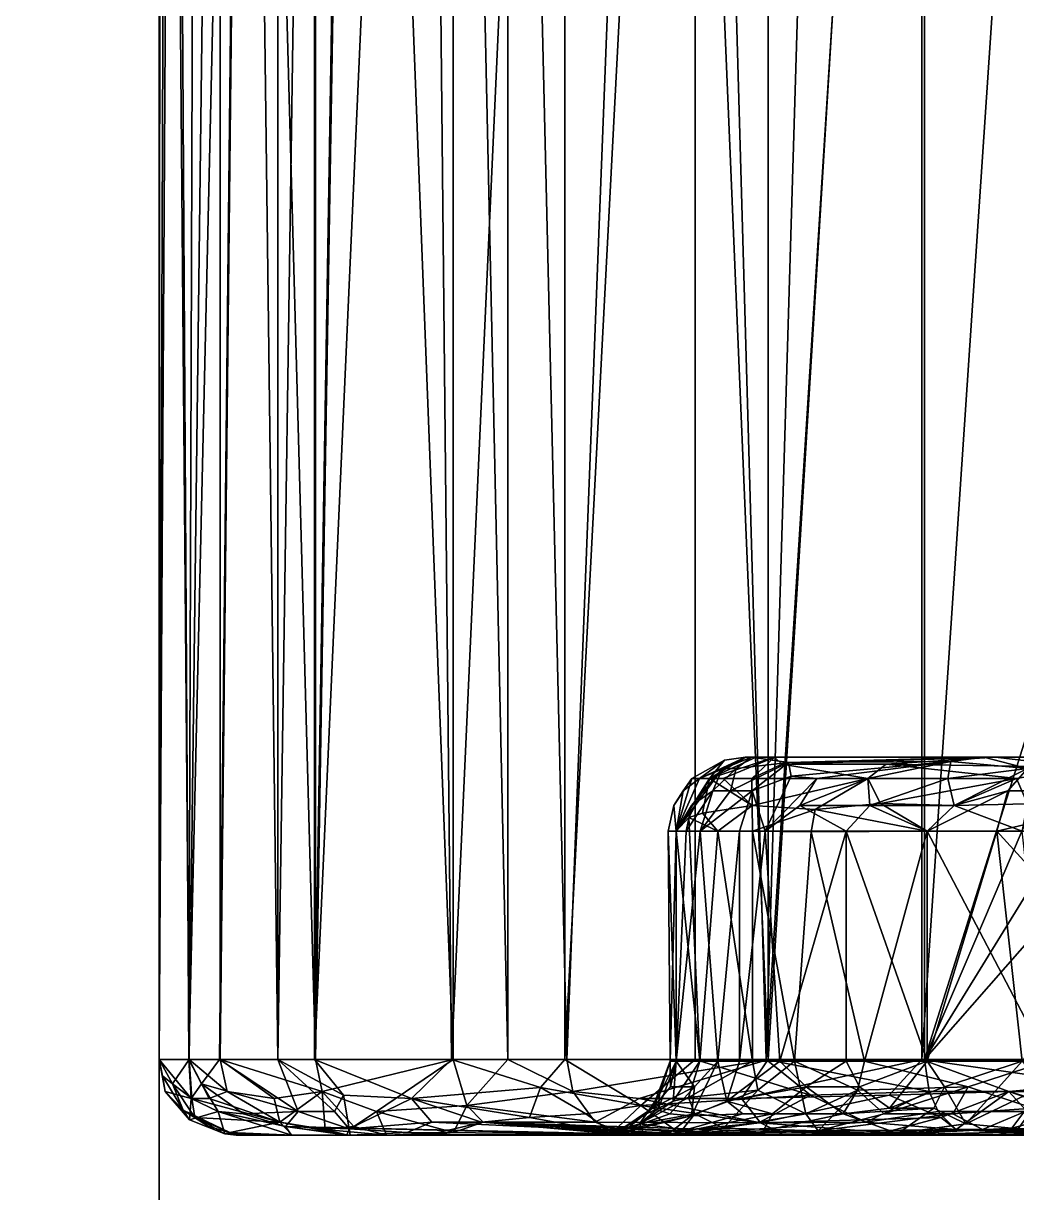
# Model space of a CAD drawing. Extents: x -30 to 83, y -53 to 60.
# Drawn here: x 4.82 to 6.134, y -13.076 to -11.529 of the extents above; entities that cross this region are included whole.
import ezdxf

# ---------------------------------------------------------------- set-up
doc = ezdxf.new("R2010")
doc.units = 0
doc.header["$MEASUREMENT"] = 0

msp = doc.modelspace()

# ---------------------------------------------------------------- linework, layer by layer
for points in [[(63.169998, -40), (-9.17, -40), (63.169998, 60)], [(-9.17, 60), (63.169998, 60), (-9.17, -40)], [(-7.187, 58, 2), (-7.187, -40, 2), (61.187, -40, 2)], [(61.187, 58, 2), (-7.187, 58, 2), (61.187, -40, 2)], [(-30, -1, 38), (30, -1, 38), (-30, -17, 38)], [(30, -17, 38), (-30, -17, 38), (30, -1, 38)], [(30, -2.998, 39.998001), (-30, -2.998, 39.998001), (-30, -15.003, 39.998001)], [(-30, -15.003, 39.998001), (30, -15.003, 39.998001), (30, -2.998, 39.998001)], [(5, -3, 52), (5, -3, 40), (5, -15, 40)], [(5, -3, 52), (5, -15, 40), (5, -15, 52)], [(5, -15, 40), (5, -3, 40), (75, -15, 40)], [(75, -3, 40), (75, -15, 40), (5, -3, 40)], [(5, -3, 52), (5, -15, 52), (9.998001, -7.997999, 52)], [(9.998001, -13.003, 52), (9.998001, -7.997999, 52), (5, -15, 52)], [(5.039655, -12.9, 60.874695), (5.011717, -9.6, 60.650887), (5, -12.9, 60.27528)], [(5.011717, -9.6, 60.650887), (5.001789, -9.6, 60.500824), (5, -12.9, 60.27528)], [(5.001789, -9.6, 60.500824), (5.001591, -9.6, 60.200108), (5, -12.9, 60.27528)], [(5.019445, -9.6, 59.975269), (5, -12.9, 60.27528), (5.001591, -9.6, 60.200108)], [(5, -12.9, 60.27528), (5.019445, -9.6, 59.975269), (5.038961, -12.9, 59.826183)], [(5.080554, -9.6, 61.0965), (5.011717, -9.6, 60.650887), (5.039655, -12.9, 60.874695)], [(5.019445, -9.6, 59.975269), (5.050332, -9.6, 59.75185), (5.038961, -12.9, 59.826183)], [(5.050332, -9.6, 59.75185), (5.115173, -9.6, 59.458202), (5.038961, -12.9, 59.826183)], [(5.038961, -12.9, 59.826183), (5.115173, -9.6, 59.458202), (5.079549, -12.9, 59.604321)], [(5.080554, -12.9, 61.0965), (5.080554, -9.6, 61.0965), (5.039655, -12.9, 60.874695)], [(5.079549, -12.9, 59.604321), (5.115173, -9.6, 59.458202), (5.157126, -12.9, 59.313778)], [(5.206913, -12.9, 61.529331), (5.116362, -9.6, 61.242573), (5.080554, -12.9, 61.0965)], [(5.080554, -9.6, 61.0965), (5.080554, -12.9, 61.0965), (5.116362, -9.6, 61.242573)], [(5.115173, -9.6, 59.458202), (5.157126, -9.6, 59.313778), (5.157126, -12.9, 59.313778)], [(5.206913, -9.6, 61.529331), (5.116362, -9.6, 61.242573), (5.206913, -12.9, 61.529331)], [(5.157126, -9.6, 59.313778), (5.205337, -9.6, 59.171322), (5.157126, -12.9, 59.313778)], [(5.157126, -12.9, 59.313778), (5.205337, -9.6, 59.171322), (5.205337, -12.9, 59.171322)], [(5.205337, -9.6, 59.171322), (5.259706, -9.6, 59.031097), (5.205337, -12.9, 59.171322)], [(5.35332, -9.6, 58.825901), (5.205337, -12.9, 59.171322), (5.259706, -9.6, 59.031097)], [(5.205337, -12.9, 59.171322), (5.35332, -9.6, 58.825901), (5.386512, -12.9, 58.758415)], [(5.206913, -9.6, 61.529331), (5.206913, -12.9, 61.529331), (5.261467, -9.6, 61.669487)], [(5.38864, -12.9, 61.941986), (5.261467, -9.6, 61.669487), (5.206913, -12.9, 61.529331)], [(5.38864, -9.6, 61.941986), (5.261467, -9.6, 61.669487), (5.38864, -12.9, 61.941986)], [(5.35332, -9.6, 58.825901), (5.536581, -9.6, 58.497826), (5.386512, -12.9, 58.758415)], [(5.536581, -12.9, 58.497826), (5.386512, -12.9, 58.758415), (5.536581, -9.6, 58.497826)], [(5.461012, -9.6, 62.073826), (5.38864, -9.6, 61.941986), (5.461012, -12.9, 62.073826)], [(5.461012, -12.9, 62.073826), (5.38864, -9.6, 61.941986), (5.38864, -12.9, 61.941986)], [(5.461012, -9.6, 62.073826), (5.539056, -12.9, 62.202385), (5.667106, -9.6, 62.38805)], [(5.539056, -12.9, 62.202385), (5.461012, -9.6, 62.073826), (5.461012, -12.9, 62.073826)], [(5.536581, -9.6, 58.497826), (5.708776, -9.6, 58.251286), (5.536581, -12.9, 58.497826)], [(5.536581, -12.9, 58.497826), (5.708776, -9.6, 58.251286), (5.708776, -12.9, 58.251286)], [(5.805727, -12.9, 62.565971), (5.667106, -9.6, 62.38805), (5.539056, -12.9, 62.202385)], [(5.805727, -9.6, 62.565971), (5.667106, -9.6, 62.38805), (5.805727, -12.9, 62.565971)], [(5.708776, -12.9, 58.251286), (5.708776, -9.6, 58.251286), (5.802764, -12.9, 58.133877)], [(5.708776, -9.6, 58.251286), (5.90178, -9.6, 58.020676), (5.802764, -12.9, 58.133877)], [(6.012379, -9.6, 57.905735), (6.012379, -12.9, 57.905735), (5.802764, -12.9, 58.133877)], [(6.012379, -9.6, 57.905735), (5.802764, -12.9, 58.133877), (5.90178, -9.6, 58.020676)], [(5.805727, -9.6, 62.565971), (5.805727, -12.9, 62.565971), (6.008893, -9.6, 62.787678)], [(6.008893, -12.9, 62.787678), (6.008893, -9.6, 62.787678), (5.805727, -12.9, 62.565971)], [(6.230599, -12.9, 62.990845), (6.230599, -9.6, 62.990845), (6.008893, -12.9, 62.787678)], [(6.008893, -9.6, 62.787678), (6.008893, -12.9, 62.787678), (6.230599, -9.6, 62.990845)], [(6.012379, -12.9, 57.905735), (6.012379, -9.6, 57.905735), (6.483722, -11.40362, 57.512512)], [(6.012379, -12.9, 57.905735), (6.483722, -11.40362, 57.512512), (6.614629, -11.48747, 57.403286)], [(6.614629, -11.48747, 57.403286), (6.841525, -11.55467, 57.213993), (6.012379, -12.9, 57.905735)], [(6.841525, -11.55467, 57.213993), (7.153762, -11.59938, 56.953491), (6.012379, -12.9, 57.905735)], [(18.379839, -12.9, 47.587738), (6.012379, -12.9, 57.905735), (7.153762, -11.59938, 56.953491)], [(5.714927, -12.5282, 60.587311), (5.704484, -12.5282, 60.34816), (5.747716, -12.50412, 60.289116)], [(5.704484, -12.5282, 60.34816), (5.727966, -12.5282, 59.990005), (5.747716, -12.50412, 60.289116)], [(5.783411, -12.5, 60.581322), (5.714927, -12.5282, 60.587311), (5.775774, -12.5, 60.231472)], [(5.714927, -12.5282, 60.587311), (5.747716, -12.50412, 60.289116), (5.775774, -12.5, 60.231472)], [(5.744987, -12.51502, 60.704075), (5.714927, -12.5282, 60.587311), (5.783411, -12.5, 60.581322)], [(5.747716, -12.50412, 60.289116), (5.727966, -12.5282, 59.990005), (5.775774, -12.5, 60.231472)], [(5.789761, -12.5, 60.056988), (5.775774, -12.5, 60.231472), (5.727966, -12.5282, 59.990005)], [(5.789761, -12.5, 60.056988), (5.727966, -12.5282, 59.990005), (5.813873, -12.5, 59.883621)], [(5.746174, -12.5282, 59.871685), (5.813873, -12.5, 59.883621), (5.727966, -12.5282, 59.990005)], [(5.763088, -12.51502, 60.821655), (5.744987, -12.51502, 60.704075), (5.783411, -12.5, 60.581322)], [(5.783764, -12.5282, 59.696125), (5.813873, -12.5, 59.883621), (5.746174, -12.5282, 59.871685)], [(5.755954, -12.54478, 60.945065), (5.832434, -12.50729, 61.048771), (5.784549, -12.54478, 61.061935)], [(5.832434, -12.50729, 61.048771), (5.755954, -12.54478, 60.945065), (5.763088, -12.51502, 60.821655)], [(5.832434, -12.50729, 61.048771), (5.763088, -12.51502, 60.821655), (5.783411, -12.5, 60.581322)], [(5.775774, -12.5, 60.231472), (6.149508, -12.5, 60.398323), (5.783411, -12.5, 60.581322)], [(6.160985, -12.5, 60.122856), (6.149508, -12.5, 60.398323), (5.775774, -12.5, 60.231472)], [(5.789761, -12.5, 60.056988), (6.160985, -12.5, 60.122856), (5.775774, -12.5, 60.231472)], [(5.783411, -12.5, 60.581322), (6.090656, -12.5, 61.608418), (5.832434, -12.50729, 61.048771)], [(5.783411, -12.5, 60.581322), (6.20293, -12.5, 60.84597), (6.090656, -12.5, 61.608418)], [(6.20293, -12.5, 60.84597), (5.783411, -12.5, 60.581322), (6.149508, -12.5, 60.398323)], [(5.813873, -12.5, 59.883621), (5.783764, -12.5282, 59.696125), (5.82356, -12.50937, 59.644829)], [(5.82356, -12.50937, 59.644829), (5.783764, -12.5282, 59.696125), (5.937461, -12.5282, 59.24332)], [(5.784549, -12.54478, 61.061935), (5.832434, -12.50729, 61.048771), (5.835927, -12.52537, 61.171875)], [(5.813873, -12.5, 59.883621), (6.160985, -12.5, 60.122856), (5.789761, -12.5, 60.056988)], [(6.105802, -12.5, 59.062958), (5.813873, -12.5, 59.883621), (5.82356, -12.50937, 59.644829)], [(6.160985, -12.5, 60.122856), (5.813873, -12.5, 59.883621), (6.270989, -12.5, 59.60902)], [(5.813873, -12.5, 59.883621), (6.105802, -12.5, 59.062958), (6.270989, -12.5, 59.60902)], [(6.105802, -12.5, 59.062958), (5.82356, -12.50937, 59.644829), (5.961693, -12.50937, 59.253975)], [(5.82356, -12.50937, 59.644829), (5.937461, -12.5282, 59.24332), (5.961693, -12.50937, 59.253975)], [(6.047154, -12.50587, 61.598175), (5.832434, -12.50729, 61.048771), (6.090656, -12.5, 61.608418)], [(6.047154, -12.50587, 61.598175), (5.835927, -12.52537, 61.171875), (5.832434, -12.50729, 61.048771)], [(6.047154, -12.50587, 61.598175), (5.869967, -12.5282, 61.28664), (5.835927, -12.52537, 61.171875)], [(5.937461, -12.5282, 61.452999), (5.869967, -12.5282, 61.28664), (6.047154, -12.50587, 61.598175)], [(6.043308, -12.5282, 61.667645), (5.937461, -12.5282, 61.452999), (6.047154, -12.50587, 61.598175)], [(5.937461, -12.5282, 59.24332), (6.134213, -12.5282, 58.873852), (5.961693, -12.50937, 59.253975)], [(6.21901, -12.51327, 58.787117), (6.105802, -12.5, 59.062958), (5.961693, -12.50937, 59.253975)], [(6.21901, -12.51327, 58.787117), (5.961693, -12.50937, 59.253975), (6.134213, -12.5282, 58.873852)], [(6.043308, -12.5282, 61.667645), (6.047154, -12.50587, 61.598175), (6.148688, -12.51502, 61.813244)], [(6.047154, -12.50587, 61.598175), (6.090656, -12.5, 61.608418), (6.148688, -12.51502, 61.813244)], [(6.684958, -12.5, 62.35899), (6.148688, -12.51502, 61.813244), (6.090656, -12.5, 61.608418)], [(6.684958, -12.5, 62.35899), (6.090656, -12.5, 61.608418), (6.594031, -12.5, 61.707848)], [(6.508612, -12.5, 61.58395), (6.594031, -12.5, 61.707848), (6.090656, -12.5, 61.608418)], [(6.508612, -12.5, 61.58395), (6.090656, -12.5, 61.608418), (6.408288, -12.5, 61.410187)], [(6.408288, -12.5, 61.410187), (6.090656, -12.5, 61.608418), (6.20293, -12.5, 60.84597)], [(6.105802, -12.5, 59.062958), (6.21901, -12.51327, 58.787117), (6.309809, -12.5, 58.743919)], [(6.270989, -12.5, 59.60902), (6.105802, -12.5, 59.062958), (6.323492, -12.5, 59.467991)], [(6.408288, -12.5, 59.286137), (6.323492, -12.5, 59.467991), (6.105802, -12.5, 59.062958)], [(6.595791, -12.5, 58.989765), (6.408288, -12.5, 59.286137), (6.105802, -12.5, 59.062958)], [(6.105802, -12.5, 59.062958), (6.309809, -12.5, 58.743919), (6.595791, -12.5, 58.989765)], [(5.714927, -12.5282, 60.587311), (5.744987, -12.51502, 60.704075), (5.683836, -12.59782, 60.590034)], [(5.704257, -12.56398, 60.709435), (5.683836, -12.59782, 60.590034), (5.744987, -12.51502, 60.704075)], [(5.732471, -12.54478, 60.827057), (5.704257, -12.56398, 60.709435), (5.744987, -12.51502, 60.704075)], [(5.732471, -12.54478, 60.827057), (5.763088, -12.51502, 60.821655), (5.755954, -12.54478, 60.945065)], [(5.732471, -12.54478, 60.827057), (5.744987, -12.51502, 60.704075), (5.763088, -12.51502, 60.821655)], [(5.801725, -12.59782, 61.182659), (5.784549, -12.54478, 61.061935), (5.835927, -12.52537, 61.171875)], [(5.835927, -12.52537, 61.171875), (5.869967, -12.5282, 61.28664), (5.801725, -12.59782, 61.182659)], [(6.043308, -12.5282, 61.667645), (6.148688, -12.51502, 61.813244), (6.051397, -12.56398, 61.732075)], [(6.122482, -12.54478, 61.829945), (6.051397, -12.56398, 61.732075), (6.148688, -12.51502, 61.813244)], [(6.335788, -12.54478, 62.120865), (6.122482, -12.54478, 61.829945), (6.148688, -12.51502, 61.813244)], [(6.148829, -12.56171, 58.811676), (6.21901, -12.51327, 58.787117), (6.134213, -12.5282, 58.873852)], [(5.704484, -12.5282, 60.34816), (5.693198, -12.54478, 60.468452), (5.680583, -12.56398, 60.34816)], [(5.680583, -12.56398, 60.34816), (5.683836, -12.59782, 60.106289), (5.704484, -12.5282, 60.34816)], [(5.683836, -12.59782, 60.590034), (5.693198, -12.54478, 60.468452), (5.714927, -12.5282, 60.587311)], [(5.704484, -12.5282, 60.34816), (5.683836, -12.59782, 60.106289), (5.727966, -12.5282, 59.990005)], [(5.700658, -12.57981, 59.986412), (5.727966, -12.5282, 59.990005), (5.683836, -12.59782, 60.106289)], [(5.714927, -12.5282, 60.587311), (5.693198, -12.54478, 60.468452), (5.704484, -12.5282, 60.34816)], [(5.700658, -12.57981, 59.986412), (5.718746, -12.57412, 59.86684), (5.727966, -12.5282, 59.990005)], [(5.784613, -12.56398, 59.603153), (5.727966, -12.5282, 59.990005), (5.718746, -12.57412, 59.86684)], [(5.746174, -12.5282, 59.871685), (5.727966, -12.5282, 59.990005), (5.784613, -12.56398, 59.603153)], [(5.746174, -12.5282, 59.871685), (5.784613, -12.56398, 59.603153), (5.783764, -12.5282, 59.696125)], [(5.937461, -12.5282, 59.24332), (5.783764, -12.5282, 59.696125), (5.784613, -12.56398, 59.603153)], [(5.867535, -12.56905, 59.344559), (5.937461, -12.5282, 59.24332), (5.784613, -12.56398, 59.603153)], [(5.847496, -12.56398, 61.294815), (5.801725, -12.59782, 61.182659), (5.869967, -12.5282, 61.28664)], [(5.847496, -12.56398, 61.294815), (5.937461, -12.5282, 61.452999), (5.939908, -12.56398, 61.517899)], [(5.937461, -12.5282, 61.452999), (5.847496, -12.56398, 61.294815), (5.869967, -12.5282, 61.28664)], [(5.867535, -12.56905, 59.344559), (5.954149, -12.56144, 59.151764), (5.937461, -12.5282, 59.24332)], [(5.937461, -12.5282, 61.452999), (6.043308, -12.5282, 61.667645), (5.939908, -12.56398, 61.517899)], [(6.134213, -12.5282, 58.873852), (5.937461, -12.5282, 59.24332), (5.954149, -12.56144, 59.151764)], [(6.051397, -12.56398, 61.732075), (5.939908, -12.56398, 61.517899), (6.043308, -12.5282, 61.667645)], [(5.954149, -12.56144, 59.151764), (6.051397, -12.56398, 58.964245), (6.134213, -12.5282, 58.873852)], [(6.148829, -12.56171, 58.811676), (6.134213, -12.5282, 58.873852), (6.051397, -12.56398, 58.964245)], [(5.693198, -12.54478, 60.468452), (5.683836, -12.59782, 60.590034), (5.680583, -12.56398, 60.34816)], [(5.704257, -12.56398, 60.709435), (5.732471, -12.54478, 60.827057), (5.697016, -12.59782, 60.710384)], [(5.715436, -12.59782, 60.830059), (5.697016, -12.59782, 60.710384), (5.732471, -12.54478, 60.827057)], [(5.755954, -12.54478, 60.945065), (5.784549, -12.54478, 61.061935), (5.715436, -12.59782, 60.830059)], [(5.767833, -12.59782, 61.066418), (5.715436, -12.59782, 60.830059), (5.784549, -12.54478, 61.061935)], [(5.715436, -12.59782, 60.830059), (5.732471, -12.54478, 60.827057), (5.755954, -12.54478, 60.945065)], [(5.784549, -12.54478, 61.061935), (5.801725, -12.59782, 61.182659), (5.767833, -12.59782, 61.066418)], [(6.107888, -12.59782, 61.839237), (6.015957, -12.59782, 61.682648), (6.122482, -12.54478, 61.829945)], [(6.051397, -12.56398, 61.732075), (6.122482, -12.54478, 61.829945), (6.015957, -12.59782, 61.682648)], [(6.362453, -12.59782, 62.177494), (6.107888, -12.59782, 61.839237), (6.335788, -12.54478, 62.120865)], [(6.122482, -12.54478, 61.829945), (6.335788, -12.54478, 62.120865), (6.107888, -12.59782, 61.839237)], [(5.680583, -12.56398, 60.34816), (5.683836, -12.59782, 60.590034), (5.673272, -12.59782, 60.34816)], [(5.683836, -12.59782, 60.106289), (5.680583, -12.56398, 60.34816), (5.673272, -12.59782, 60.34816)], [(5.697016, -12.59782, 60.710384), (5.683836, -12.59782, 60.590034), (5.704257, -12.56398, 60.709435)], [(5.784613, -12.56398, 59.603153), (5.718746, -12.57412, 59.86684), (5.739054, -12.59782, 59.747509)], [(5.784775, -12.59782, 59.571777), (5.784613, -12.56398, 59.603153), (5.739054, -12.59782, 59.747509)], [(5.784613, -12.56398, 59.603153), (5.784775, -12.59782, 59.571777), (5.867535, -12.56905, 59.344559)], [(5.862557, -12.59891, 59.342575), (5.867535, -12.56905, 59.344559), (5.784775, -12.59782, 59.571777)], [(5.908901, -12.59782, 61.465565), (5.801725, -12.59782, 61.182659), (5.847496, -12.56398, 61.294815)], [(5.847496, -12.56398, 61.294815), (5.939908, -12.56398, 61.517899), (5.908901, -12.59782, 61.465565)], [(5.862557, -12.59891, 59.342575), (6.015957, -12.59782, 59.013672), (5.867535, -12.56905, 59.344559)], [(5.954149, -12.56144, 59.151764), (5.867535, -12.56905, 59.344559), (6.015957, -12.59782, 59.013672)], [(6.015957, -12.59782, 61.682648), (5.908901, -12.59782, 61.465565), (5.939908, -12.56398, 61.517899)], [(6.051397, -12.56398, 61.732075), (6.015957, -12.59782, 61.682648), (5.939908, -12.56398, 61.517899)], [(5.954149, -12.56144, 59.151764), (6.015957, -12.59782, 59.013672), (6.051397, -12.56398, 58.964245)], [(6.015957, -12.59782, 59.013672), (6.141525, -12.59782, 58.806747), (6.051397, -12.56398, 58.964245)], [(6.148829, -12.56171, 58.811676), (6.051397, -12.56398, 58.964245), (6.141525, -12.59782, 58.806747)], [(5.700658, -12.57981, 59.986412), (5.683836, -12.59782, 60.106289), (5.715337, -12.90218, 59.866245)], [(5.700658, -12.57981, 59.986412), (5.739054, -12.59782, 59.747509), (5.718746, -12.57412, 59.86684)], [(5.700658, -12.57981, 59.986412), (5.715337, -12.90218, 59.866245), (5.739054, -12.59782, 59.747509)], [(5.675824, -12.90218, 60.469212), (5.683744, -12.90218, 60.106281), (5.673272, -12.59782, 60.34816)], [(5.683836, -12.59782, 60.106289), (5.673272, -12.59782, 60.34816), (5.683744, -12.90218, 60.106281)], [(5.673272, -12.59782, 60.34816), (5.683836, -12.59782, 60.590034), (5.675824, -12.90218, 60.469212)], [(5.675824, -12.90218, 60.469212), (5.683836, -12.59782, 60.590034), (5.683744, -12.90218, 60.590042)], [(5.683744, -12.90218, 60.106281), (5.715337, -12.90218, 59.866245), (5.683836, -12.59782, 60.106289)], [(5.683836, -12.59782, 60.590034), (5.697016, -12.59782, 60.710384), (5.683744, -12.90218, 60.590042)], [(5.715436, -12.59782, 60.830059), (5.683744, -12.90218, 60.590042), (5.697016, -12.59782, 60.710384)], [(5.683744, -12.90218, 60.590042), (5.715436, -12.59782, 60.830059), (5.738969, -12.90218, 60.948826)], [(5.715337, -12.90218, 59.866245), (5.784683, -12.90218, 59.571758), (5.739054, -12.59782, 59.747509)], [(5.715436, -12.59782, 60.830059), (5.767833, -12.59782, 61.066418), (5.738969, -12.90218, 60.948826)], [(5.767748, -12.90218, 61.066448), (5.738969, -12.90218, 60.948826), (5.767833, -12.59782, 61.066418)], [(5.784775, -12.59782, 59.571777), (5.739054, -12.59782, 59.747509), (5.784683, -12.90218, 59.571758)], [(5.767833, -12.59782, 61.066418), (5.801725, -12.59782, 61.182659), (5.767748, -12.90218, 61.066448)], [(5.821085, -12.90218, 61.240021), (5.767748, -12.90218, 61.066448), (5.801725, -12.59782, 61.182659)], [(5.784683, -12.90218, 59.571758), (5.840552, -12.90218, 59.398975), (5.784775, -12.59782, 59.571777)], [(5.862557, -12.59891, 59.342575), (5.784775, -12.59782, 59.571777), (5.840552, -12.90218, 59.398975)], [(5.801725, -12.59782, 61.182659), (5.908901, -12.59782, 61.465565), (5.821085, -12.90218, 61.240021)], [(5.908816, -12.90218, 61.465607), (5.821085, -12.90218, 61.240021), (5.908901, -12.59782, 61.465565)], [(5.933204, -12.90218, 59.175297), (5.862557, -12.59891, 59.342575), (5.840552, -12.90218, 59.398975)], [(5.862557, -12.59891, 59.342575), (5.933204, -12.90218, 59.175297), (6.015957, -12.59782, 59.013672)], [(5.908816, -12.90218, 61.465607), (5.908901, -12.59782, 61.465565), (6.015872, -12.90218, 61.68269)], [(6.015957, -12.59782, 61.682648), (6.015872, -12.90218, 61.68269), (5.908901, -12.59782, 61.465565)], [(5.933204, -12.90218, 59.175297), (6.175077, -12.90218, 58.756351), (6.015957, -12.59782, 59.013672)], [(6.015957, -12.59782, 61.682648), (6.107888, -12.59782, 61.839237), (6.015872, -12.90218, 61.68269)], [(6.14144, -12.90218, 61.889633), (6.015872, -12.90218, 61.68269), (6.107888, -12.59782, 61.839237)], [(6.141525, -12.59782, 58.806747), (6.015957, -12.59782, 59.013672), (6.175077, -12.90218, 58.756351)], [(6.362453, -12.59782, 62.177494), (6.246714, -12.75, 62.037586), (6.107888, -12.59782, 61.839237)], [(6.14144, -12.90218, 61.889633), (6.107888, -12.59782, 61.839237), (6.246714, -12.75, 62.037586)], [(5.038961, -12.9, 59.826183), (5.042462, -12.95157, 59.902458), (5, -12.9, 60.27528)], [(5.042462, -12.95157, 59.902458), (5.007778, -12.94227, 60.35046), (5, -12.9, 60.27528)], [(5, -12.9, 60.27528), (5.007778, -12.94227, 60.35046), (5.004158, -12.92165, 60.500717)], [(5.004158, -12.92165, 60.500717), (5.017564, -12.93196, 60.650372), (5, -12.9, 60.27528)], [(5, -12.9, 60.27528), (5.017564, -12.93196, 60.650372), (5.039655, -12.9, 60.874695)], [(5.043063, -12.95157, 60.798412), (5.039655, -12.9, 60.874695), (5.017564, -12.93196, 60.650372)], [(5.042462, -12.95157, 59.902458), (5.038961, -12.9, 59.826183), (5.056123, -12.93196, 59.752861)], [(5.056123, -12.93196, 59.752861), (5.038961, -12.9, 59.826183), (5.079549, -12.9, 59.604321)], [(5.043063, -12.95157, 60.798412), (5.065924, -12.95157, 60.9464), (5.039655, -12.9, 60.874695)], [(5.080554, -12.9, 61.0965), (5.039655, -12.9, 60.874695), (5.089696, -12.94227, 61.094471)], [(5.065924, -12.95157, 60.9464), (5.089696, -12.94227, 61.094471), (5.039655, -12.9, 60.874695)], [(5.184024, -12.96874, 59.322235), (5.056123, -12.93196, 59.752861), (5.079549, -12.9, 59.604321)], [(5.079549, -12.9, 59.604321), (5.157126, -12.9, 59.313778), (5.184024, -12.96874, 59.322235)], [(5.151851, -12.95157, 61.310547), (5.080554, -12.9, 61.0965), (5.089696, -12.94227, 61.094471)], [(5.206913, -12.9, 61.529331), (5.080554, -12.9, 61.0965), (5.21571, -12.94227, 61.526123)], [(5.151851, -12.95157, 61.310547), (5.21571, -12.94227, 61.526123), (5.080554, -12.9, 61.0965)], [(5.24386, -12.94692, 59.105675), (5.231839, -12.96874, 59.180939), (5.157126, -12.9, 59.313778)], [(5.184024, -12.96874, 59.322235), (5.157126, -12.9, 59.313778), (5.231839, -12.96874, 59.180939)], [(5.205337, -12.9, 59.171322), (5.24386, -12.94692, 59.105675), (5.157126, -12.9, 59.313778)], [(5.205337, -12.9, 59.171322), (5.386512, -12.9, 58.758415), (5.333747, -12.95157, 58.899708)], [(5.24386, -12.94692, 59.105675), (5.205337, -12.9, 59.171322), (5.333747, -12.95157, 58.899708)], [(5.38864, -12.9, 61.941986), (5.206913, -12.9, 61.529331), (5.21571, -12.94227, 61.526123)], [(5.21571, -12.94227, 61.526123), (5.287517, -12.96874, 61.658684), (5.38864, -12.9, 61.941986)], [(5.406968, -12.96088, 61.932442), (5.38864, -12.9, 61.941986), (5.287517, -12.96874, 61.658684)], [(5.333747, -12.95157, 58.899708), (5.386512, -12.9, 58.758415), (5.504174, -12.93711, 58.566067)], [(5.536581, -12.9, 58.497826), (5.504174, -12.93711, 58.566067), (5.386512, -12.9, 58.758415)], [(5.38864, -12.9, 61.941986), (5.406968, -12.96088, 61.932442), (5.461012, -12.9, 62.073826)], [(5.406968, -12.96088, 61.932442), (5.546954, -12.94227, 62.197342), (5.461012, -12.9, 62.073826)], [(5.539056, -12.9, 62.202385), (5.461012, -12.9, 62.073826), (5.546954, -12.94227, 62.197342)], [(5.504174, -12.93711, 58.566067), (5.536581, -12.9, 58.497826), (5.636927, -12.96088, 58.38451)], [(5.708776, -12.9, 58.251286), (5.636927, -12.96088, 58.38451), (5.536581, -12.9, 58.497826)], [(5.539056, -12.9, 62.202385), (5.546954, -12.94227, 62.197342), (5.805727, -12.9, 62.565971)], [(5.634925, -12.95157, 62.318802), (5.805727, -12.9, 62.565971), (5.546954, -12.94227, 62.197342)], [(5.770358, -12.95157, 62.497936), (5.805727, -12.9, 62.565971), (5.634925, -12.95157, 62.318802)], [(5.636927, -12.96088, 58.38451), (5.708776, -12.9, 58.251286), (5.861404, -12.94692, 58.08535)], [(5.676461, -12.93603, 60.590675), (5.652497, -12.96428, 60.470234), (5.675824, -12.90218, 60.469212)], [(5.675824, -12.90218, 60.469212), (5.652497, -12.96428, 60.470234), (5.66193, -12.94618, 60.34816)], [(5.66193, -12.94618, 60.34816), (5.66048, -12.96428, 60.104244), (5.683744, -12.90218, 60.106281)], [(5.683744, -12.90218, 60.106281), (5.66048, -12.96428, 60.104244), (5.679777, -12.95523, 59.983662)], [(5.683744, -12.90218, 60.106281), (5.675824, -12.90218, 60.469212), (5.66193, -12.94618, 60.34816)], [(5.683744, -12.90218, 60.590042), (5.676461, -12.93603, 60.590675), (5.675824, -12.90218, 60.469212)], [(5.676461, -12.93603, 60.590675), (5.683744, -12.90218, 60.590042), (5.708146, -12.93603, 60.831341)], [(5.679777, -12.95523, 59.983662), (5.715337, -12.90218, 59.866245), (5.683744, -12.90218, 60.106281)], [(5.715337, -12.90218, 59.866245), (5.679777, -12.95523, 59.983662), (5.700248, -12.95016, 59.863586)], [(5.738969, -12.90218, 60.948826), (5.708146, -12.93603, 60.831341), (5.683744, -12.90218, 60.590042)], [(5.715337, -12.90218, 59.866245), (5.700248, -12.95016, 59.863586), (5.784683, -12.90218, 59.571758)], [(5.791776, -12.94056, 59.510529), (5.784683, -12.90218, 59.571758), (5.700248, -12.95016, 59.863586)], [(5.75104, -12.95523, 61.070923), (5.703953, -12.97463, 60.956589), (5.738969, -12.90218, 60.948826)], [(5.738969, -12.90218, 60.948826), (5.703953, -12.97463, 60.956589), (5.708146, -12.93603, 60.831341)], [(5.802764, -12.9, 58.133877), (5.861404, -12.94692, 58.08535), (5.708776, -12.9, 58.251286)], [(5.767748, -12.90218, 61.066448), (5.75104, -12.95523, 61.070923), (5.738969, -12.90218, 60.948826)], [(5.855684, -12.93603, 61.356419), (5.75104, -12.95523, 61.070923), (5.821085, -12.90218, 61.240021)], [(5.75104, -12.95523, 61.070923), (5.767748, -12.90218, 61.066448), (5.821085, -12.90218, 61.240021)], [(5.965653, -12.94692, 62.72488), (6.008893, -12.9, 62.787678), (5.770358, -12.95157, 62.497936)], [(5.805727, -12.9, 62.565971), (5.770358, -12.95157, 62.497936), (6.008893, -12.9, 62.787678)], [(5.784683, -12.90218, 59.571758), (5.791776, -12.94056, 59.510529), (5.840552, -12.90218, 59.398975)], [(5.855599, -12.97181, 59.274185), (5.840552, -12.90218, 59.398975), (5.791776, -12.94056, 59.510529)], [(5.861404, -12.94692, 58.08535), (5.802764, -12.9, 58.133877), (6.018382, -12.94227, 57.912926)], [(6.012379, -12.9, 57.905735), (6.018382, -12.94227, 57.912926), (5.802764, -12.9, 58.133877)], [(5.908816, -12.90218, 61.465607), (5.855684, -12.93603, 61.356419), (5.821085, -12.90218, 61.240021)], [(5.840552, -12.90218, 59.398975), (5.923835, -12.94056, 59.170933), (5.933204, -12.90218, 59.175297)], [(5.840552, -12.90218, 59.398975), (5.855599, -12.97181, 59.274185), (5.923835, -12.94056, 59.170933)], [(5.855684, -12.93603, 61.356419), (5.908816, -12.90218, 61.465607), (5.926579, -12.93603, 61.524113)], [(5.908816, -12.90218, 61.465607), (6.015872, -12.90218, 61.68269), (5.926579, -12.93603, 61.524113)], [(5.923835, -12.94056, 59.170933), (6.070157, -12.93603, 58.904999), (5.933204, -12.90218, 59.175297)], [(5.966042, -12.96428, 61.6404), (5.926579, -12.93603, 61.524113), (6.015872, -12.90218, 61.68269)], [(5.933204, -12.90218, 59.175297), (6.070157, -12.93603, 58.904999), (6.175077, -12.90218, 58.756351)], [(5.965653, -12.94692, 62.72488), (6.123861, -12.94227, 62.884773), (6.008893, -12.9, 62.787678)], [(6.038669, -12.93603, 61.739429), (5.966042, -12.96428, 61.6404), (6.015872, -12.90218, 61.68269)], [(6.008893, -12.9, 62.787678), (6.123861, -12.94227, 62.884773), (6.234368, -12.93196, 62.986355)], [(6.234368, -12.93196, 62.986355), (6.230599, -12.9, 62.990845), (6.008893, -12.9, 62.787678)], [(6.018382, -12.94227, 57.912926), (6.012379, -12.9, 57.905735), (18.379839, -12.9, 47.587738)], [(6.015872, -12.90218, 61.68269), (6.14144, -12.90218, 61.889633), (6.038669, -12.93603, 61.739429)], [(18.393953, -12.96258, 47.604652), (6.018382, -12.94227, 57.912926), (18.379839, -12.9, 47.587738)], [(6.067003, -12.98499, 61.865288), (6.038669, -12.93603, 61.739429), (6.14144, -12.90218, 61.889633)], [(6.067003, -12.98499, 61.865288), (6.14144, -12.90218, 61.889633), (6.169095, -12.93603, 61.944157)], [(6.175077, -12.90218, 58.756351), (6.070157, -12.93603, 58.904999), (6.15595, -12.96428, 58.742966)], [(5.031657, -12.96711, 60.499496), (5.004158, -12.92165, 60.500717), (5.007778, -12.94227, 60.35046)], [(5.031657, -12.96711, 60.499496), (5.017564, -12.93196, 60.650372), (5.004158, -12.92165, 60.500717)], [(5.042462, -12.95157, 59.902458), (5.040227, -12.97963, 60.276234), (5.007778, -12.94227, 60.35046)], [(5.007778, -12.94227, 60.35046), (5.040227, -12.97963, 60.276234), (5.031657, -12.96711, 60.499496)], [(5.047306, -12.97661, 60.647755), (5.017564, -12.93196, 60.650372), (5.031657, -12.96711, 60.499496)], [(5.017564, -12.93196, 60.650372), (5.047306, -12.97661, 60.647755), (5.043063, -12.95157, 60.798412)], [(5.056123, -12.93196, 59.752861), (5.0781, -12.96874, 59.756721), (5.042462, -12.95157, 59.902458)], [(5.184024, -12.96874, 59.322235), (5.111504, -12.97177, 59.61137), (5.056123, -12.93196, 59.752861)], [(5.0781, -12.96874, 59.756721), (5.056123, -12.93196, 59.752861), (5.111504, -12.97177, 59.61137)], [(5.065924, -12.95157, 60.9464), (5.159608, -12.98266, 61.230961), (5.089696, -12.94227, 61.094471)], [(5.089696, -12.94227, 61.094471), (5.159608, -12.98266, 61.230961), (5.151851, -12.95157, 61.310547)], [(5.159608, -12.98266, 61.230961), (5.21571, -12.94227, 61.526123), (5.151851, -12.95157, 61.310547)], [(5.219514, -12.99265, 61.367676), (5.21571, -12.94227, 61.526123), (5.159608, -12.98266, 61.230961)], [(5.219514, -12.99265, 61.367676), (5.257486, -12.9887, 61.510906), (5.21571, -12.94227, 61.526123)], [(5.21571, -12.94227, 61.526123), (5.257486, -12.9887, 61.510906), (5.287517, -12.96874, 61.658684)], [(5.504174, -12.93711, 58.566067), (5.489665, -12.97661, 58.644318), (5.333747, -12.95157, 58.899708)], [(5.406968, -12.96088, 61.932442), (5.576808, -12.98266, 62.178322), (5.546954, -12.94227, 62.197342)], [(5.5642, -12.97177, 58.515377), (5.489665, -12.97661, 58.644318), (5.504174, -12.93711, 58.566067)], [(5.5642, -12.97177, 58.515377), (5.504174, -12.93711, 58.566067), (5.636927, -12.96088, 58.38451)], [(5.546954, -12.94227, 62.197342), (5.576808, -12.98266, 62.178322), (5.634925, -12.95157, 62.318802)], [(5.676461, -12.93603, 60.590675), (5.708146, -12.93603, 60.831341), (5.652497, -12.96428, 60.470234)], [(5.675294, -12.97181, 60.774986), (5.652497, -12.96428, 60.470234), (5.708146, -12.93603, 60.831341)], [(5.675294, -12.97181, 60.774986), (5.708146, -12.93603, 60.831341), (5.703953, -12.97463, 60.956589)], [(5.700248, -12.95016, 59.863586), (5.708493, -12.97181, 59.740734), (5.791776, -12.94056, 59.510529)], [(5.708493, -12.97181, 59.740734), (5.746606, -12.99063, 59.496288), (5.791776, -12.94056, 59.510529)], [(5.791776, -12.94056, 59.510529), (5.746606, -12.99063, 59.496288), (5.855599, -12.97181, 59.274185)], [(5.855684, -12.93603, 61.356419), (5.811221, -12.97181, 61.308022), (5.75104, -12.95523, 61.070923)], [(5.904913, -12.97181, 61.53421), (5.811221, -12.97181, 61.308022), (5.855684, -12.93603, 61.356419)], [(5.855599, -12.97181, 59.274185), (5.871573, -12.99413, 59.146561), (5.923835, -12.94056, 59.170933)], [(5.855684, -12.93603, 61.356419), (5.926579, -12.93603, 61.524113), (5.904913, -12.97181, 61.53421)], [(5.861404, -12.94692, 58.08535), (6.018382, -12.94227, 57.912926), (5.934831, -12.98266, 58.050884)], [(5.923835, -12.94056, 59.170933), (5.871573, -12.99413, 59.146561), (5.95907, -12.97181, 59.052288)], [(5.904913, -12.97181, 61.53421), (5.926579, -12.93603, 61.524113), (5.966042, -12.96428, 61.6404)], [(5.923835, -12.94056, 59.170933), (5.95907, -12.97181, 59.052288), (6.070157, -12.93603, 58.904999)], [(6.030446, -12.96874, 57.92738), (5.934831, -12.98266, 58.050884), (6.018382, -12.94227, 57.912926)], [(6.049721, -12.97181, 58.892597), (6.070157, -12.93603, 58.904999), (5.95907, -12.97181, 59.052288)], [(6.034151, -12.97661, 62.762421), (6.123861, -12.94227, 62.884773), (5.965653, -12.94692, 62.72488)], [(5.966042, -12.96428, 61.6404), (6.038669, -12.93603, 61.739429), (6.024767, -12.96428, 61.747448)], [(6.030446, -12.96874, 57.92738), (6.018382, -12.94227, 57.912926), (18.393953, -12.96258, 47.604652)], [(6.038669, -12.93603, 61.739429), (6.067003, -12.98499, 61.865288), (6.024767, -12.96428, 61.747448)], [(6.054127, -12.99265, 62.742447), (6.123861, -12.94227, 62.884773), (6.034151, -12.97661, 62.762421)], [(6.049721, -12.97181, 58.892597), (6.15595, -12.96428, 58.742966), (6.070157, -12.93603, 58.904999)], [(6.054127, -12.99265, 62.742447), (6.174879, -12.99825, 62.829102), (6.123861, -12.94227, 62.884773)], [(6.127821, -12.99063, 61.973057), (6.067003, -12.98499, 61.865288), (6.169095, -12.93603, 61.944157)], [(6.234368, -12.93196, 62.986355), (6.123861, -12.94227, 62.884773), (6.259378, -12.98266, 62.956551)], [(6.259378, -12.98266, 62.956551), (6.123861, -12.94227, 62.884773), (6.28516, -12.99825, 62.925835)], [(6.174879, -12.99825, 62.829102), (6.28516, -12.99825, 62.925835), (6.123861, -12.94227, 62.884773)], [(6.127821, -12.99063, 61.973057), (6.169095, -12.93603, 61.944157), (6.228146, -12.96428, 62.051826)], [(5.0781, -12.96874, 59.756721), (5.040227, -12.97963, 60.276234), (5.042462, -12.95157, 59.902458)], [(5.047306, -12.97661, 60.647755), (5.159608, -12.98266, 61.230961), (5.043063, -12.95157, 60.798412)], [(5.065924, -12.95157, 60.9464), (5.043063, -12.95157, 60.798412), (5.159608, -12.98266, 61.230961)], [(5.251256, -12.99166, 59.227226), (5.231839, -12.96874, 59.180939), (5.24386, -12.94692, 59.105675)], [(5.24386, -12.94692, 59.105675), (5.333747, -12.95157, 58.899708), (5.251256, -12.99166, 59.227226)], [(5.360738, -12.98266, 58.912262), (5.251256, -12.99166, 59.227226), (5.333747, -12.95157, 58.899708)], [(5.426244, -12.98266, 58.779057), (5.333747, -12.95157, 58.899708), (5.489665, -12.97661, 58.644318)], [(5.426244, -12.98266, 58.779057), (5.360738, -12.98266, 58.912262), (5.333747, -12.95157, 58.899708)], [(5.795573, -12.98364, 62.477768), (5.634925, -12.95157, 62.318802), (5.576808, -12.98266, 62.178322)], [(5.634925, -12.95157, 62.318802), (5.795573, -12.98364, 62.477768), (5.770358, -12.95157, 62.497936)], [(5.700248, -12.95016, 59.863586), (5.679777, -12.95523, 59.983662), (5.635548, -12.98499, 60.102066)], [(5.635548, -12.98499, 60.102066), (5.708493, -12.97181, 59.740734), (5.700248, -12.95016, 59.863586)], [(5.66048, -12.96428, 60.104244), (5.635548, -12.98499, 60.102066), (5.679777, -12.95523, 59.983662)], [(5.636927, -12.96088, 58.38451), (5.861404, -12.94692, 58.08535), (5.792723, -12.98364, 58.222095)], [(5.644641, -12.97181, 60.225739), (5.66193, -12.94618, 60.34816), (5.652497, -12.96428, 60.470234)], [(5.644641, -12.97181, 60.225739), (5.66048, -12.96428, 60.104244), (5.66193, -12.94618, 60.34816)], [(5.771863, -12.97181, 61.19207), (5.703953, -12.97463, 60.956589), (5.75104, -12.95523, 61.070923)], [(5.771863, -12.97181, 61.19207), (5.75104, -12.95523, 61.070923), (5.811221, -12.97181, 61.308022)], [(5.770358, -12.95157, 62.497936), (5.795573, -12.98364, 62.477768), (5.965653, -12.94692, 62.72488)], [(5.934831, -12.98266, 58.050884), (5.792723, -12.98364, 58.222095), (5.861404, -12.94692, 58.08535)], [(6.034151, -12.97661, 62.762421), (5.965653, -12.94692, 62.72488), (5.795573, -12.98364, 62.477768)], [(5.065337, -12.9887, 60.646172), (5.031657, -12.96711, 60.499496), (5.0936, -12.9966, 60.717525)], [(5.086585, -12.99825, 60.497063), (5.0936, -12.9966, 60.717525), (5.031657, -12.96711, 60.499496)], [(5.086585, -12.99825, 60.497063), (5.031657, -12.96711, 60.499496), (5.040227, -12.97963, 60.276234)], [(5.031657, -12.96711, 60.499496), (5.065337, -12.9887, 60.646172), (5.047306, -12.97661, 60.647755)], [(5.0781, -12.96874, 59.756721), (5.086585, -12.99825, 60.497063), (5.040227, -12.97963, 60.276234)], [(5.175073, -12.99996, 59.625412), (5.086585, -12.99825, 60.497063), (5.0781, -12.96874, 59.756721)], [(5.167174, -12.9887, 59.472092), (5.175073, -12.99996, 59.625412), (5.0781, -12.96874, 59.756721)], [(5.111504, -12.97177, 59.61137), (5.167174, -12.9887, 59.472092), (5.0781, -12.96874, 59.756721)], [(5.111504, -12.97177, 59.61137), (5.184024, -12.96874, 59.322235), (5.167174, -12.9887, 59.472092)], [(5.251256, -12.99166, 59.227226), (5.167174, -12.9887, 59.472092), (5.184024, -12.96874, 59.322235)], [(5.184024, -12.96874, 59.322235), (5.231839, -12.96874, 59.180939), (5.251256, -12.99166, 59.227226)], [(5.257486, -12.9887, 61.510906), (5.300867, -13, 61.495102), (5.287517, -12.96874, 61.658684)], [(5.287517, -12.96874, 61.658684), (5.389248, -12.9966, 61.775772), (5.406968, -12.96088, 61.932442)], [(5.300867, -13, 61.495102), (5.389248, -12.9966, 61.775772), (5.287517, -12.96874, 61.658684)], [(5.428344, -12.98266, 61.921303), (5.406968, -12.96088, 61.932442), (5.389248, -12.9966, 61.775772)], [(5.576808, -12.98266, 62.178322), (5.406968, -12.96088, 61.932442), (5.428344, -12.98266, 61.921303)], [(5.599139, -12.9966, 58.537571), (5.489665, -12.97661, 58.644318), (5.5642, -12.97177, 58.515377)], [(5.636927, -12.96088, 58.38451), (5.599139, -12.9966, 58.537571), (5.5642, -12.97177, 58.515377)], [(5.617099, -12.99238, 60.533848), (5.703953, -12.97463, 60.956589), (5.597824, -13, 60.72345)], [(5.6712, -13, 61.092312), (5.597824, -13, 60.72345), (5.703953, -12.97463, 60.956589)], [(5.689578, -12.99825, 58.42128), (5.599139, -12.9966, 58.537571), (5.636927, -12.96088, 58.38451)], [(5.644641, -12.97181, 60.225739), (5.652497, -12.96428, 60.470234), (5.607885, -12.99413, 60.22414)], [(5.617099, -12.99238, 60.533848), (5.607885, -12.99413, 60.22414), (5.652497, -12.96428, 60.470234)], [(5.644641, -12.97181, 60.225739), (5.607885, -12.99413, 60.22414), (5.635548, -12.98499, 60.102066)], [(5.652497, -12.96428, 60.470234), (5.675294, -12.97181, 60.774986), (5.617099, -12.99238, 60.533848)], [(5.703953, -12.97463, 60.956589), (5.617099, -12.99238, 60.533848), (5.675294, -12.97181, 60.774986)], [(5.635548, -12.98499, 60.102066), (5.66048, -12.96428, 60.104244), (5.644641, -12.97181, 60.225739)], [(5.635548, -12.98499, 60.102066), (5.692349, -12.99238, 59.673637), (5.708493, -12.97181, 59.740734)], [(5.792723, -12.98364, 58.222095), (5.689578, -12.99825, 58.42128), (5.636927, -12.96088, 58.38451)], [(5.799129, -12.99413, 61.378407), (5.6712, -13, 61.092312), (5.811221, -12.97181, 61.308022)], [(5.811221, -12.97181, 61.308022), (5.6712, -13, 61.092312), (5.771863, -12.97181, 61.19207)], [(5.771863, -12.97181, 61.19207), (5.6712, -13, 61.092312), (5.703953, -12.97463, 60.956589)], [(5.708493, -12.97181, 59.740734), (5.692349, -12.99238, 59.673637), (5.746606, -12.99063, 59.496288)], [(5.871573, -12.99413, 59.146561), (5.855599, -12.97181, 59.274185), (5.746606, -12.99063, 59.496288)], [(5.977172, -12.99763, 61.774933), (5.799129, -12.99413, 61.378407), (5.904913, -12.97181, 61.53421)], [(5.904913, -12.97181, 61.53421), (5.799129, -12.99413, 61.378407), (5.811221, -12.97181, 61.308022)], [(6.049721, -12.97181, 58.892597), (5.95907, -12.97181, 59.052288), (5.871573, -12.99413, 59.146561)], [(6.089135, -12.99238, 58.771877), (6.049721, -12.97181, 58.892597), (5.871573, -12.99413, 59.146561)], [(6.024767, -12.96428, 61.747448), (5.904913, -12.97181, 61.53421), (5.966042, -12.96428, 61.6404)], [(6.024767, -12.96428, 61.747448), (5.977172, -12.99763, 61.774933), (5.904913, -12.97181, 61.53421)], [(6.030446, -12.96874, 57.92738), (6.053363, -12.99265, 57.954853), (5.934831, -12.98266, 58.050884)], [(6.067003, -12.98499, 61.865288), (5.977172, -12.99763, 61.774933), (6.024767, -12.96428, 61.747448)], [(18.415577, -12.98967, 47.630562), (6.030446, -12.96874, 57.92738), (18.393953, -12.96258, 47.604652)], [(6.030446, -12.96874, 57.92738), (18.415577, -12.98967, 47.630562), (6.053363, -12.99265, 57.954853)], [(6.049721, -12.97181, 58.892597), (6.089135, -12.99238, 58.771877), (6.15595, -12.96428, 58.742966)], [(6.089135, -12.99238, 58.771877), (6.130289, -13, 58.648445), (6.15595, -12.96428, 58.742966)], [(6.192719, -12.99413, 62.07901), (6.127821, -12.99063, 61.973057), (6.228146, -12.96428, 62.051826)], [(6.15595, -12.96428, 58.742966), (6.130289, -13, 58.648445), (6.270374, -12.99413, 58.520565)], [(5.159608, -12.98266, 61.230961), (5.047306, -12.97661, 60.647755), (5.0936, -12.9966, 60.717525)], [(5.065337, -12.9887, 60.646172), (5.0936, -12.9966, 60.717525), (5.047306, -12.97661, 60.647755)], [(5.176041, -12.99996, 61.075287), (5.159608, -12.98266, 61.230961), (5.0936, -12.9966, 60.717525)], [(5.219514, -12.99265, 61.367676), (5.159608, -12.98266, 61.230961), (5.249708, -12.99991, 61.358143)], [(5.176041, -12.99996, 61.075287), (5.249708, -12.99991, 61.358143), (5.159608, -12.98266, 61.230961)], [(5.248364, -12.99991, 59.342449), (5.252529, -13, 59.343758), (5.167174, -12.9887, 59.472092)], [(5.248364, -12.99991, 59.342449), (5.167174, -12.9887, 59.472092), (5.251256, -12.99166, 59.227226)], [(5.167174, -12.9887, 59.472092), (5.252529, -13, 59.343758), (5.68875, -13, 59.543793)], [(5.68875, -13, 59.543793), (5.641388, -13, 59.725857), (5.167174, -12.9887, 59.472092)], [(5.175073, -12.99996, 59.625412), (5.167174, -12.9887, 59.472092), (5.641388, -13, 59.725857)], [(5.219514, -12.99265, 61.367676), (5.300867, -13, 61.495102), (5.257486, -12.9887, 61.510906)], [(5.251256, -12.99166, 59.227226), (5.360738, -12.98266, 58.912262), (5.328211, -12.9966, 59.059395)], [(5.689578, -12.99825, 58.42128), (5.328211, -12.9966, 59.059395), (5.360738, -12.98266, 58.912262)], [(5.428344, -12.98266, 61.921303), (5.389248, -12.9966, 61.775772), (5.353843, -13, 61.631176)], [(5.353843, -13, 61.631176), (5.792094, -13, 61.431477), (5.428344, -12.98266, 61.921303)], [(5.360738, -12.98266, 58.912262), (5.426244, -12.98266, 58.779057), (5.689578, -12.99825, 58.42128)], [(5.489665, -12.97661, 58.644318), (5.599139, -12.9966, 58.537571), (5.426244, -12.98266, 58.779057)], [(5.426244, -12.98266, 58.779057), (5.599139, -12.9966, 58.537571), (5.689578, -12.99825, 58.42128)], [(5.428344, -12.98266, 61.921303), (5.827775, -13, 62.129391), (5.621547, -12.99996, 62.149803)], [(5.576808, -12.98266, 62.178322), (5.428344, -12.98266, 61.921303), (5.621547, -12.99996, 62.149803)], [(5.827775, -13, 62.129391), (5.428344, -12.98266, 61.921303), (5.958434, -13, 61.785751)], [(5.958434, -13, 61.785751), (5.428344, -12.98266, 61.921303), (5.792094, -13, 61.431477)], [(5.621547, -12.99996, 62.149803), (5.795573, -12.98364, 62.477768), (5.576808, -12.98266, 62.178322)], [(5.607885, -12.99413, 60.22414), (5.583483, -13, 60.128986), (5.635548, -12.98499, 60.102066)], [(5.583483, -13, 60.128986), (5.641388, -13, 59.725857), (5.635548, -12.98499, 60.102066)], [(5.827775, -13, 62.129391), (5.795573, -12.98364, 62.477768), (5.621547, -12.99996, 62.149803)], [(5.635548, -12.98499, 60.102066), (5.641388, -13, 59.725857), (5.692349, -12.99238, 59.673637)], [(5.68875, -13, 59.543793), (5.746606, -12.99063, 59.496288), (5.692349, -12.99238, 59.673637)], [(5.746606, -12.99063, 59.496288), (5.68875, -13, 59.543793), (5.871573, -12.99413, 59.146561)], [(5.689578, -12.99825, 58.42128), (5.934831, -12.98266, 58.050884), (6.053363, -12.99265, 57.954853)], [(5.792723, -12.98364, 58.222095), (5.934831, -12.98266, 58.050884), (5.689578, -12.99825, 58.42128)], [(6.034151, -12.97661, 62.762421), (5.795573, -12.98364, 62.477768), (5.959537, -12.9966, 62.628963)], [(6.00267, -12.99997, 62.638973), (5.959537, -12.9966, 62.628963), (5.795573, -12.98364, 62.477768)], [(6.00267, -12.99997, 62.638973), (5.795573, -12.98364, 62.477768), (5.827775, -13, 62.129391)], [(6.127821, -12.99063, 61.973057), (5.958434, -13, 61.785751), (6.067003, -12.98499, 61.865288)], [(5.977172, -12.99763, 61.774933), (6.067003, -12.98499, 61.865288), (5.958434, -13, 61.785751)], [(6.127821, -12.99063, 61.973057), (6.192719, -12.99413, 62.07901), (5.958434, -13, 61.785751)], [(6.034151, -12.97661, 62.762421), (5.959537, -12.9966, 62.628963), (6.054127, -12.99265, 62.742447)], [(6.053363, -12.99265, 57.954853), (18.415577, -12.98967, 47.630562), (13.654973, -13, 51.659863)], [(5, -15, 52), (21.252998, -13.003, 52), (9.998001, -13.003, 52)], [(5, -15, 52), (75, -15, 52), (21.252998, -13.003, 52)], [(5.086585, -12.99825, 60.497063), (5.106985, -12.99991, 60.642494), (5.0936, -12.9966, 60.717525)], [(5.086585, -12.99825, 60.497063), (5.101689, -13, 60.496399), (5.106985, -12.99991, 60.642494)], [(5.086585, -12.99825, 60.497063), (5.175073, -12.99996, 59.625412), (5.101689, -13, 60.496399)], [(5.0936, -12.9966, 60.717525), (5.122994, -12.99991, 60.787846), (5.176041, -12.99996, 61.075287)], [(5.106985, -12.99991, 60.642494), (5.122994, -12.99991, 60.787846), (5.0936, -12.9966, 60.717525)], [(5.584169, -13, 60.598751), (5.106985, -12.99991, 60.642494), (5.101689, -13, 60.496399)], [(5.583483, -13, 60.128986), (5.101689, -13, 60.496399), (5.175073, -12.99996, 59.625412)], [(5.584169, -13, 60.598751), (5.101689, -13, 60.496399), (5.583483, -13, 60.128986)], [(5.106985, -12.99991, 60.642494), (5.584169, -13, 60.598751), (5.122994, -12.99991, 60.787846)], [(5.122994, -12.99991, 60.787846), (5.584169, -13, 60.598751), (5.597824, -13, 60.72345)], [(5.122994, -12.99991, 60.787846), (5.597824, -13, 60.72345), (5.176041, -12.99996, 61.075287)], [(5.641388, -13, 59.725857), (5.583483, -13, 60.128986), (5.175073, -12.99996, 59.625412)], [(5.249708, -12.99991, 61.358143), (5.176041, -12.99996, 61.075287), (5.6712, -13, 61.092312)], [(5.6712, -13, 61.092312), (5.176041, -12.99996, 61.075287), (5.597824, -13, 60.72345)], [(5.249708, -12.99991, 61.358143), (5.300867, -13, 61.495102), (5.219514, -12.99265, 61.367676)], [(5.248364, -12.99991, 59.342449), (5.251256, -12.99166, 59.227226), (5.252529, -13, 59.343758)], [(5.792094, -13, 61.431477), (5.300867, -13, 61.495102), (5.249708, -12.99991, 61.358143)], [(5.6712, -13, 61.092312), (5.792094, -13, 61.431477), (5.249708, -12.99991, 61.358143)], [(5.328211, -12.9966, 59.059395), (5.252529, -13, 59.343758), (5.251256, -12.99166, 59.227226)], [(5.689578, -12.99825, 58.42128), (5.252529, -13, 59.343758), (5.328211, -12.9966, 59.059395)], [(5.689578, -12.99825, 58.42128), (5.930659, -13, 58.966869), (5.252529, -13, 59.343758)], [(5.68875, -13, 59.543793), (5.252529, -13, 59.343758), (5.930659, -13, 58.966869)], [(5.300867, -13, 61.495102), (5.353843, -13, 61.631176), (5.389248, -12.9966, 61.775772)], [(5.300867, -13, 61.495102), (5.792094, -13, 61.431477), (5.353843, -13, 61.631176)], [(5.583483, -13, 60.128986), (5.607885, -12.99413, 60.22414), (5.584169, -13, 60.598751)], [(5.584169, -13, 60.598751), (5.617099, -12.99238, 60.533848), (5.597824, -13, 60.72345)], [(5.617099, -12.99238, 60.533848), (5.584169, -13, 60.598751), (5.607885, -12.99413, 60.22414)], [(5.68875, -13, 59.543793), (5.692349, -12.99238, 59.673637), (5.641388, -13, 59.725857)], [(5.799129, -12.99413, 61.378407), (5.792094, -13, 61.431477), (5.6712, -13, 61.092312)], [(5.930659, -13, 58.966869), (5.871573, -12.99413, 59.146561), (5.68875, -13, 59.543793)], [(5.689578, -12.99825, 58.42128), (6.053363, -12.99265, 57.954853), (6.351302, -13, 58.383987)], [(6.130289, -13, 58.648445), (5.930659, -13, 58.966869), (5.689578, -12.99825, 58.42128)], [(6.351302, -13, 58.383987), (6.130289, -13, 58.648445), (5.689578, -12.99825, 58.42128)], [(5.977172, -12.99763, 61.774933), (5.792094, -13, 61.431477), (5.799129, -12.99413, 61.378407)], [(5.792094, -13, 61.431477), (5.977172, -12.99763, 61.774933), (5.958434, -13, 61.785751)], [(6.18509, -13, 62.817959), (5.827775, -13, 62.129391), (6.28516, -12.99825, 62.925835)], [(5.827775, -13, 62.129391), (6.50596, -13, 62.467968), (6.28516, -12.99825, 62.925835)], [(5.827775, -13, 62.129391), (6.18509, -13, 62.817959), (6.00267, -12.99997, 62.638973)], [(5.827775, -13, 62.129391), (5.958434, -13, 61.785751), (6.50596, -13, 62.467968)], [(6.089135, -12.99238, 58.771877), (5.871573, -12.99413, 59.146561), (5.930659, -13, 58.966869)], [(6.089135, -12.99238, 58.771877), (5.930659, -13, 58.966869), (6.130289, -13, 58.648445)], [(6.50596, -13, 62.467968), (5.958434, -13, 61.785751), (6.192719, -12.99413, 62.07901)], [(6.054127, -12.99265, 62.742447), (5.959537, -12.9966, 62.628963), (6.00267, -12.99997, 62.638973)], [(6.00267, -12.99997, 62.638973), (6.18509, -13, 62.817959), (6.054127, -12.99265, 62.742447)], [(13.654973, -13, 51.659863), (8.102488, -13, 56.292217), (6.053363, -12.99265, 57.954853)], [(6.698117, -13, 58.067127), (6.053363, -12.99265, 57.954853), (7.177054, -13, 57.7701)], [(6.698117, -13, 58.067127), (6.351302, -13, 58.383987), (6.053363, -12.99265, 57.954853)], [(8.102488, -13, 56.292217), (7.177054, -13, 57.7701), (6.053363, -12.99265, 57.954853)], [(6.174879, -12.99825, 62.829102), (6.054127, -12.99265, 62.742447), (6.18509, -13, 62.817959)], [(6.351302, -13, 58.383987), (6.270374, -12.99413, 58.520565), (6.130289, -13, 58.648445)]]:
    msp.add_3dface(points)

doc.saveas('drawing.dxf')
